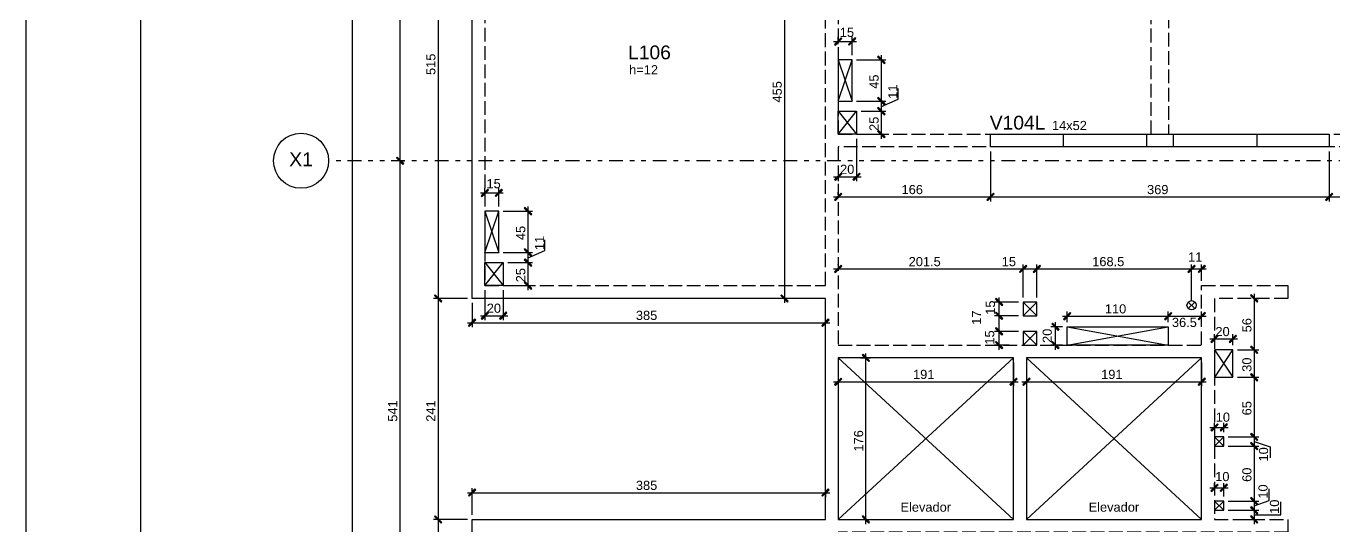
# Model space of a CAD drawing. Extents: x 0 to 119, y 0 to 84.
# Drawn here: x 0 to 28.5, y 42.05 to 52.94 of the extents above; entities that cross this region are included whole.
import ezdxf

# ---------------------------------------------------------------- set-up
doc = ezdxf.new("R2010")
doc.units = 0
doc.linetypes.add('ESTILO_TQS_0004', pattern=[1.09, 0.3, -0.15, 0.02, -0.15, 0.02, -0.15, 0.3])
doc.linetypes.add('ESTILO_TQS_0005', pattern=[0.4, 0.3, -0.1])
for name, color, linetype in [('1', 1, 'CONTINUOUS'), ('2', 2, 'CONTINUOUS'), ('3', 3, 'CONTINUOUS'), ('4', 4, 'CONTINUOUS'), ('7', 7, 'CONTINUOUS')]:
    doc.layers.add(name, color=color, linetype=linetype)
doc.styles.add('TQS_ARIAL', font='arial.ttf')

msp = doc.modelspace()

# ---------------------------------------------------------------- linework, layer by layer
at = {"layer": '1', "linetype": 'CONTINUOUS'}
for p, q in [((7.112634, 14.006398), (7.112634, 64.086402)), ((8.148837, 49.9064), (8.148837, 64.086402)), ((8.979065, 57.406398), (8.979065, 46.906398)), ((16.526737, 56.206402), (16.526737, 46.906398)), ((17.5982, 52.605474), (18.097925, 52.605474)), ((17.6982, 52.54555), (17.6982, 52.705474)), ((17.997925, 52.306304), (17.997925, 52.705474)), ((17.6982, 51.306464), (17.997925, 52.206304)), ((17.6982, 52.205478), (17.997925, 51.306304)), ((18.097925, 52.206304), (18.737799, 52.206304)), ((18.637799, 51.206304), (18.637799, 52.306304)), ((18.097925, 51.306304), (18.737799, 51.306304)), ((18.097925, 51.306304), (18.737799, 51.306304)), ((18.637799, 50.986402), (18.637799, 51.406304)), ((17.6982, 50.586402), (18.098202, 51.086402)), ((17.698202, 51.086402), (18.098049, 50.586402)), ((18.198202, 51.086402), (18.737799, 51.086402)), ((18.198202, 51.086402), (18.737799, 51.086402)), ((18.637799, 50.486402), (18.637799, 51.186402)), ((18.098049, 50.486402), (18.098049, 49.558179)), ((18.405835, 50.586402), (18.737799, 50.586402)), ((21.0182, 50.206402), (21.0182, 49.118433)), ((21.0182, 50.206402), (21.0182, 49.118433)), ((28.3982, 50.206402), (28.3982, 49.118433)), ((28.3982, 50.206402), (28.3982, 49.118433)), ((8.148837, 39.0864), (8.148837, 50.1064)), ((8.214202, 50.0064), (8.248837, 50.0064)), ((8.214202, 50.0064), (8.248837, 50.0064)), ((17.5982, 49.658179), (18.198049, 49.658179)), ((17.6982, 49.855229), (17.6982, 49.558179)), ((9.8982, 49.305466), (10.397925, 49.305466)), ((9.9982, 49.245542), (9.9982, 49.405466)), ((10.297925, 49.006296), (10.297925, 49.405466)), ((17.6982, 49.260222), (17.6982, 49.318433)), ((17.5982, 49.218433), (21.1182, 49.218433)), ((20.9182, 49.218433), (28.4982, 49.218433)), ((28.2982, 49.218433), (35.4182, 49.218433)), ((9.9982, 48.006456), (10.297925, 48.906296)), ((9.9982, 48.90547), (10.297925, 48.006296)), ((10.397925, 48.906296), (11.037799, 48.906296)), ((10.937799, 47.906296), (10.937799, 49.006296)), ((10.397925, 48.006296), (11.037799, 48.006296)), ((10.397925, 48.006296), (11.037799, 48.006296)), ((10.937799, 47.686394), (10.937799, 48.106296)), ((10.937799, 47.186394), (10.937799, 47.886394)), ((9.9982, 47.286394), (10.398202, 47.786394)), ((9.998202, 47.786394), (10.398049, 47.286394)), ((10.498202, 47.786394), (11.037799, 47.786394)), ((10.498202, 47.786394), (11.037799, 47.786394)), ((17.5982, 47.648175), (21.827986, 47.648175)), ((17.6982, 47.729211), (17.6982, 47.748175)), ((21.627986, 47.648175), (22.127986, 47.648175)), ((21.727986, 47.026985), (21.727986, 47.748175)), ((21.727986, 47.026985), (21.727986, 47.748175)), ((21.927986, 47.648175), (25.498259, 47.648175)), ((22.027986, 47.026985), (22.027986, 47.748175)), ((22.027986, 47.026985), (22.027986, 47.748175)), ((25.298259, 47.648175), (25.7182, 47.648175)), ((25.398259, 46.956227), (25.398259, 47.748175)), ((25.398259, 46.956227), (25.398259, 47.748175)), ((25.6182, 47.386398), (25.6182, 47.748175)), ((8.979065, 47.106398), (8.979065, 42.086402)), ((9.9982, 47.186394), (9.9982, 46.528467)), ((10.398049, 47.186394), (10.398049, 46.528467)), ((10.705835, 47.286394), (11.037799, 47.286394)), ((21.204229, 46.526988), (21.204229, 47.026985)), ((26.763125, 47.106398), (26.763125, 45.785518)), ((9.6182, 47.006398), (8.879065, 47.006398)), ((9.6182, 47.006398), (8.879065, 47.006398)), ((9.7182, 46.906398), (9.7182, 46.375673)), ((16.488811, 47.006398), (16.426737, 47.006398)), ((21.627983, 46.926985), (21.104229, 46.926985)), ((21.727983, 46.926985), (22.027983, 46.626985)), ((21.727986, 46.926985), (22.027986, 46.626985)), ((21.727986, 46.626985), (22.027986, 46.926985)), ((21.727986, 46.626988), (22.027983, 46.926982)), ((25.327549, 46.926938), (25.46897, 46.785517)), ((25.327562, 46.785503), (25.468956, 46.926951)), ((26.7982, 47.006398), (26.863125, 47.006398)), ((9.6182, 46.475673), (17.5182, 46.475673)), ((9.8982, 46.628467), (10.498049, 46.628467)), ((17.4182, 45.450755), (17.4182, 46.575673)), ((21.627986, 46.626988), (21.104229, 46.626988)), ((21.627986, 46.626988), (21.104229, 46.626988)), ((21.204229, 46.186398), (21.204229, 46.726988)), ((22.431371, 45.886398), (22.431371, 46.486398)), ((22.588616, 46.617308), (24.988616, 46.617308)), ((22.688616, 46.486398), (22.688616, 46.717308)), ((24.788616, 46.617308), (25.7182, 46.617308)), ((24.888616, 46.486398), (24.888616, 46.717308)), ((24.888616, 46.486398), (24.888616, 46.717308)), ((25.6182, 46.507674), (25.6182, 46.717308)), ((21.627986, 46.286398), (21.104229, 46.286398)), ((21.627986, 46.286398), (21.104229, 46.286398)), ((21.204229, 45.886398), (21.204229, 46.386398)), ((21.727983, 45.986398), (22.027986, 46.286398)), ((21.727986, 46.286398), (22.027986, 45.986398)), ((21.727986, 45.986398), (22.027986, 46.286398)), ((21.727986, 46.286398), (22.027986, 45.986398)), ((22.588616, 46.386398), (22.331371, 46.386398)), ((22.688616, 46.386398), (24.888616, 45.986398)), ((22.688616, 45.986398), (24.888616, 46.386398)), ((25.8982, 46.104215), (25.8982, 46.222516)), ((26.2982, 45.985518), (26.2982, 46.222516)), ((21.424077, 45.986398), (21.104229, 45.986398)), ((22.588616, 45.986398), (22.331371, 45.986398)), ((25.7982, 46.122516), (26.3982, 46.122516)), ((25.8982, 45.272594), (26.2982, 45.885518)), ((25.8982, 45.885498), (26.2982, 45.285498)), ((26.3982, 45.885518), (26.863125, 45.885518)), ((26.3982, 45.885518), (26.863125, 45.885518)), ((26.763125, 45.985518), (26.763125, 45.185498)), ((17.6982, 45.706398), (21.5182, 42.186398)), ((17.6982, 42.186398), (21.5182, 45.706398)), ((17.6982, 45.606398), (17.6982, 45.088449)), ((18.183746, 45.706398), (18.401254, 45.706398)), ((18.301254, 42.086398), (18.301254, 45.806398)), ((21.5182, 45.606398), (21.5182, 45.088449)), ((21.7982, 45.706398), (25.6182, 42.186398)), ((21.7982, 42.186398), (25.6182, 45.706398)), ((21.7982, 45.606398), (21.7982, 45.088449)), ((25.6182, 45.606398), (25.6182, 45.088449)), ((26.763125, 45.385498), (26.763125, 43.885497)), ((17.5982, 45.188449), (21.6182, 45.188449)), ((21.6982, 45.188449), (25.7182, 45.188449)), ((26.3982, 45.285498), (26.863125, 45.285498)), ((26.3982, 45.285498), (26.863125, 45.285498)), ((25.7982, 44.191788), (26.1982, 44.191788)), ((25.8982, 44.220709), (25.8982, 44.291788)), ((26.0982, 44.085497), (26.0982, 44.291788)), ((25.8982, 43.985477), (26.0982, 43.785497)), ((25.8982, 43.785497), (26.0982, 43.985477)), ((26.1982, 43.985497), (26.863125, 43.985497)), ((26.1982, 43.985497), (26.863125, 43.985497)), ((26.763125, 44.085497), (26.763125, 43.685477)), ((26.1982, 43.785477), (26.863125, 43.785477)), ((26.1982, 43.785477), (26.863125, 43.785477)), ((26.763125, 43.885477), (26.763125, 42.485477)), ((9.6182, 42.769707), (17.5182, 42.769707)), ((9.7182, 42.286402), (9.7182, 42.869707)), ((17.4182, 42.763427), (17.4182, 42.669707)), ((25.7982, 42.874004), (26.1982, 42.874004)), ((25.8982, 42.829519), (25.8982, 42.974004)), ((26.0982, 42.685497), (26.0982, 42.974004)), ((25.8982, 42.585497), (26.0982, 42.385477)), ((25.8982, 42.385497), (26.0982, 42.585477)), ((26.1982, 42.585477), (26.863125, 42.585477)), ((26.1982, 42.585477), (26.863125, 42.585477)), ((26.763125, 42.685477), (26.763125, 42.285477)), ((26.763125, 42.485477), (26.763125, 42.086398)), ((9.6182, 42.186402), (8.879065, 42.186402)), ((9.6182, 42.186402), (8.879065, 42.186402)), ((8.979065, 42.286402), (8.979065, 31.786402)), ((18.355833, 42.186398), (18.401254, 42.186398)), ((26.1982, 42.385477), (26.863125, 42.385477)), ((26.1982, 42.385477), (26.863125, 42.385477)), ((26.487301, 42.186398), (26.863125, 42.186398))]:
    msp.add_line(p, q, dxfattribs=at)
at = {"layer": '1', "linetype": 'ESTILO_TQS_0005'}
for p, q in [((22.5982, 50.586402), (22.5982, 50.306402)), ((24.4182, 50.586402), (24.4182, 50.306402)), ((24.9982, 50.586402), (24.9982, 50.306402)), ((26.8182, 50.586402), (26.8182, 50.306402))]:
    msp.add_line(p, q, dxfattribs=at)
at = {"layer": '1', "linetype": 'CONTINUOUS'}
for points in [[(63.400085, 0.000046), (44.900085, 0.000046), (44.900085, 1.000046), (44.900085, 0.000046), (32.900085, 0.000046), (32.900085, 1.000046), (32.900085, 0.000046), (21.000085, 0.000046), (21.000085, 1.000046), (21.000085, 0.000046), (0.000085, 0.000046), (0.000085, 29.700046), (2.500085, 29.700046), (0.000085, 29.700046), (0.000085, 59.400046), (2.500085, 59.400046), (0.000085, 59.400046), (0.000085, 84.100046)], [(17.636317, 52.525914), (17.779223, 52.668819), (17.761545, 52.686497), (17.618639, 52.543592), (17.636317, 52.525914)], [(17.936042, 52.525914), (18.078947, 52.668819), (18.06127, 52.686497), (17.918364, 52.543592), (17.936042, 52.525914)], [(18.71736, 52.144421), (18.574454, 52.287326), (18.556777, 52.269649), (18.699682, 52.126743), (18.71736, 52.144421)], [(18.637799, 51.186402), (19.005586, 51.348575), (19.005586, 51.5852)], [(18.71736, 51.244421), (18.574454, 51.387326), (18.556777, 51.369649), (18.699682, 51.226743), (18.71736, 51.244421)], [(18.71736, 51.244421), (18.574454, 51.387326), (18.556777, 51.369649), (18.699682, 51.226743), (18.71736, 51.244421)], [(18.71736, 51.024519), (18.574454, 51.167424), (18.556777, 51.149747), (18.699682, 51.006841), (18.71736, 51.024519)], [(18.71736, 51.024519), (18.574454, 51.167424), (18.556777, 51.149747), (18.699682, 51.006841), (18.71736, 51.024519)], [(18.71736, 50.524519), (18.574454, 50.667424), (18.556777, 50.649747), (18.699682, 50.506841), (18.71736, 50.524519)], [(8.228397, 49.944517), (8.085492, 50.087423), (8.067814, 50.069745), (8.210719, 49.926839), (8.228397, 49.944517)], [(8.228397, 49.944517), (8.085492, 50.087423), (8.067814, 50.069745), (8.210719, 49.926839), (8.228397, 49.944517)], [(17.636317, 49.578619), (17.779223, 49.721524), (17.761545, 49.739202), (17.618639, 49.596296), (17.636317, 49.578619)], [(18.036166, 49.578619), (18.179071, 49.721524), (18.161394, 49.739202), (18.018488, 49.596296), (18.036166, 49.578619)], [(9.936317, 49.225906), (10.079223, 49.368811), (10.061545, 49.386489), (9.918639, 49.243584), (9.936317, 49.225906)], [(10.236042, 49.225906), (10.378947, 49.368811), (10.36127, 49.386489), (10.218364, 49.243584), (10.236042, 49.225906)], [(17.636317, 49.138873), (17.779223, 49.281778), (17.761545, 49.299456), (17.618639, 49.15655), (17.636317, 49.138873)], [(20.956317, 49.138873), (21.099223, 49.281778), (21.081545, 49.299456), (20.938639, 49.15655), (20.956317, 49.138873)], [(20.956317, 49.138873), (21.099223, 49.281778), (21.081545, 49.299456), (20.938639, 49.15655), (20.956317, 49.138873)], [(28.336317, 49.138873), (28.479223, 49.281778), (28.461545, 49.299456), (28.318639, 49.15655), (28.336317, 49.138873)], [(28.336317, 49.138873), (28.479223, 49.281778), (28.461545, 49.299456), (28.318639, 49.15655), (28.336317, 49.138873)], [(11.01736, 48.844413), (10.874454, 48.987318), (10.856777, 48.969641), (10.999682, 48.826735), (11.01736, 48.844413)], [(10.937799, 47.886394), (11.305586, 48.048567), (11.305586, 48.285192)], [(11.01736, 47.944413), (10.874454, 48.087318), (10.856777, 48.069641), (10.999682, 47.926735), (11.01736, 47.944413)], [(11.01736, 47.944413), (10.874454, 48.087318), (10.856777, 48.069641), (10.999682, 47.926735), (11.01736, 47.944413)], [(11.01736, 47.724511), (10.874454, 47.867416), (10.856777, 47.849739), (10.999682, 47.706833), (11.01736, 47.724511)], [(11.01736, 47.724511), (10.874454, 47.867416), (10.856777, 47.849739), (10.999682, 47.706833), (11.01736, 47.724511)], [(17.636317, 47.568614), (17.779223, 47.71152), (17.761545, 47.729197), (17.618639, 47.586292), (17.636317, 47.568614)], [(21.666104, 47.568614), (21.809009, 47.71152), (21.791331, 47.729197), (21.648426, 47.586292), (21.666104, 47.568614)], [(21.666104, 47.568614), (21.809009, 47.71152), (21.791331, 47.729197), (21.648426, 47.586292), (21.666104, 47.568614)], [(21.966104, 47.568614), (22.109009, 47.71152), (22.091331, 47.729197), (21.948426, 47.586292), (21.966104, 47.568614)], [(21.966104, 47.568614), (22.109009, 47.71152), (22.091331, 47.729197), (21.948426, 47.586292), (21.966104, 47.568614)], [(25.336376, 47.568614), (25.479282, 47.71152), (25.461604, 47.729197), (25.318699, 47.586292), (25.336376, 47.568614)], [(25.336376, 47.568614), (25.479282, 47.71152), (25.461604, 47.729197), (25.318699, 47.586292), (25.336376, 47.568614)], [(25.556317, 47.568614), (25.699223, 47.71152), (25.681545, 47.729197), (25.538639, 47.586292), (25.556317, 47.568614)], [(11.01736, 47.224511), (10.874454, 47.367416), (10.856777, 47.349739), (10.999682, 47.206833), (11.01736, 47.224511)], [(8.899504, 47.068281), (9.04241, 46.925376), (9.060087, 46.943053), (8.917182, 47.085959), (8.899504, 47.068281)], [(8.899504, 47.068281), (9.04241, 46.925376), (9.060087, 46.943053), (8.917182, 47.085959), (8.899504, 47.068281)], [(16.447176, 47.068281), (16.590082, 46.925376), (16.607759, 46.943053), (16.464854, 47.085959), (16.447176, 47.068281)], [(26.683564, 47.068281), (26.82647, 46.925376), (26.844148, 46.943053), (26.701242, 47.085959), (26.683564, 47.068281)], [(21.283789, 46.865102), (21.140884, 47.008008), (21.123206, 46.99033), (21.266112, 46.847424), (21.283789, 46.865102)], [(9.656317, 46.396112), (9.799223, 46.539018), (9.781545, 46.556696), (9.638639, 46.41379), (9.656317, 46.396112)], [(9.936317, 46.548906), (10.079223, 46.691812), (10.061545, 46.709489), (9.918639, 46.566584), (9.936317, 46.548906)], [(10.336166, 46.548906), (10.479071, 46.691812), (10.461394, 46.709489), (10.318488, 46.566584), (10.336166, 46.548906)], [(17.356317, 46.396112), (17.499223, 46.539018), (17.481545, 46.556696), (17.338639, 46.41379), (17.356317, 46.396112)], [(21.283789, 46.565105), (21.140884, 46.708011), (21.123206, 46.690333), (21.266112, 46.547427), (21.283789, 46.565105)], [(21.283789, 46.565105), (21.140884, 46.708011), (21.123206, 46.690333), (21.266112, 46.547427), (21.283789, 46.565105)], [(22.510931, 46.324516), (22.368026, 46.467421), (22.350348, 46.449743), (22.493254, 46.306838), (22.510931, 46.324516)], [(22.626733, 46.537747), (22.769639, 46.680653), (22.751961, 46.698331), (22.609056, 46.555425), (22.626733, 46.537747)], [(24.826733, 46.537747), (24.969639, 46.680653), (24.951961, 46.698331), (24.809056, 46.555425), (24.826733, 46.537747)], [(24.826733, 46.537747), (24.969639, 46.680653), (24.951961, 46.698331), (24.809056, 46.555425), (24.826733, 46.537747)], [(25.556317, 46.537747), (25.699223, 46.680653), (25.681545, 46.698331), (25.538639, 46.555425), (25.556317, 46.537747)], [(21.283789, 46.224516), (21.140884, 46.367421), (21.123206, 46.349743), (21.266112, 46.206838), (21.283789, 46.224516)], [(21.283789, 46.224516), (21.140884, 46.367421), (21.123206, 46.349743), (21.266112, 46.206838), (21.283789, 46.224516)], [(25.836317, 46.042955), (25.979223, 46.185861), (25.961545, 46.203538), (25.818639, 46.060633), (25.836317, 46.042955)], [(26.236317, 46.042955), (26.379223, 46.185861), (26.361545, 46.203538), (26.218639, 46.060633), (26.236317, 46.042955)], [(21.283789, 45.924516), (21.140884, 46.067421), (21.123206, 46.049743), (21.266112, 45.906838), (21.283789, 45.924516)], [(22.510931, 45.924516), (22.368026, 46.067421), (22.350348, 46.049743), (22.493254, 45.906838), (22.510931, 45.924516)], [(26.683564, 45.947401), (26.82647, 45.804495), (26.844148, 45.822173), (26.701242, 45.965078), (26.683564, 45.947401)], [(26.683564, 45.947401), (26.82647, 45.804495), (26.844148, 45.822173), (26.701242, 45.965078), (26.683564, 45.947401)], [(18.380815, 45.644516), (18.237909, 45.787421), (18.220232, 45.769743), (18.363137, 45.626838), (18.380815, 45.644516)], [(26.683564, 45.347381), (26.82647, 45.204475), (26.844148, 45.222153), (26.701242, 45.365058), (26.683564, 45.347381)], [(26.683564, 45.347381), (26.82647, 45.204475), (26.844148, 45.222153), (26.701242, 45.365058), (26.683564, 45.347381)], [(17.636317, 45.108888), (17.779223, 45.251794), (17.761545, 45.269472), (17.618639, 45.126566), (17.636317, 45.108888)], [(21.456317, 45.108888), (21.599223, 45.251794), (21.581545, 45.269472), (21.438639, 45.126566), (21.456317, 45.108888)], [(21.736317, 45.108888), (21.879223, 45.251794), (21.861545, 45.269472), (21.718639, 45.126566), (21.736317, 45.108888)], [(25.556317, 45.108888), (25.699223, 45.251794), (25.681545, 45.269472), (25.538639, 45.126566), (25.556317, 45.108888)], [(25.836317, 44.112227), (25.979223, 44.255132), (25.961545, 44.27281), (25.818639, 44.129905), (25.836317, 44.112227)], [(26.036317, 44.112227), (26.179223, 44.255132), (26.161545, 44.27281), (26.018639, 44.129905), (26.036317, 44.112227)], [(26.683564, 44.047379), (26.82647, 43.904474), (26.844148, 43.922152), (26.701242, 44.065057), (26.683564, 44.047379)], [(26.683564, 44.047379), (26.82647, 43.904474), (26.844148, 43.922152), (26.701242, 44.065057), (26.683564, 44.047379)], [(26.683564, 43.84736), (26.82647, 43.704454), (26.844148, 43.722132), (26.701242, 43.865037), (26.683564, 43.84736)], [(26.683564, 43.84736), (26.82647, 43.704454), (26.844148, 43.722132), (26.701242, 43.865037), (26.683564, 43.84736)], [(26.763125, 43.885477), (27.108899, 43.771064), (27.108899, 43.53106)], [(9.656317, 42.690147), (9.799223, 42.833052), (9.781545, 42.85073), (9.638639, 42.707824), (9.656317, 42.690147)], [(17.356317, 42.690147), (17.499223, 42.833052), (17.481545, 42.85073), (17.338639, 42.707824), (17.356317, 42.690147)], [(25.836317, 42.794443), (25.979223, 42.937349), (25.961545, 42.955027), (25.818639, 42.812121), (25.836317, 42.794443)], [(26.036317, 42.794443), (26.179223, 42.937349), (26.161545, 42.955027), (26.018639, 42.812121), (26.036317, 42.794443)], [(26.763125, 42.485477), (27.088586, 42.600598), (27.088586, 42.852468)], [(26.683564, 42.64736), (26.82647, 42.504454), (26.844148, 42.522132), (26.701242, 42.665037), (26.683564, 42.64736)], [(26.683564, 42.64736), (26.82647, 42.504454), (26.844148, 42.522132), (26.701242, 42.665037), (26.683564, 42.64736)], [(26.683564, 42.44736), (26.82647, 42.304454), (26.844148, 42.322132), (26.701242, 42.465037), (26.683564, 42.44736)], [(26.683564, 42.44736), (26.82647, 42.304454), (26.844148, 42.322132), (26.701242, 42.465037), (26.683564, 42.44736)], [(26.763125, 42.285477), (27.345824, 42.285477), (27.345824, 42.573374)], [(8.899504, 42.248284), (9.04241, 42.105379), (9.060087, 42.123057), (8.917182, 42.265962), (8.899504, 42.248284)], [(8.899504, 42.248284), (9.04241, 42.105379), (9.060087, 42.123057), (8.917182, 42.265962), (8.899504, 42.248284)], [(18.380815, 42.124516), (18.237909, 42.267421), (18.220232, 42.249743), (18.363137, 42.106838), (18.380815, 42.124516)], [(26.683564, 42.248281), (26.82647, 42.105376), (26.844148, 42.123053), (26.701242, 42.265959), (26.683564, 42.248281)]]:
    msp.add_lwpolyline(points, dxfattribs=at)
at = {"layer": '1', "linetype": 'ESTILO_TQS_0005'}
for points in [[(17.6982, 63.286402), (17.6982, 50.586402), (24.5182, 50.586402), (24.5182, 63.706402), (17.6982, 63.706402), (17.6982, 63.286402)], [(24.8982, 63.196402), (24.8982, 50.586402), (31.7182, 50.586402), (31.7182, 63.706402), (24.8982, 63.706402), (24.8982, 63.196402)], [(9.9982, 56.106398), (9.9982, 47.286398), (17.4182, 47.286398), (17.4182, 57.306398), (9.9982, 57.306398), (9.9982, 56.106398)], [(42.1182, 50.306402), (17.6982, 50.306402), (17.6982, 45.986398), (25.6182, 45.986398), (25.6182, 47.286398), (27.4982, 47.286398), (27.4982, 47.006398), (25.8982, 47.006398), (25.8982, 42.186398), (27.4982, 42.186398), (27.4982, 41.906398), (17.6982, 41.906398), (17.6982, 38.886398), (38.4182, 38.886398)]]:
    msp.add_lwpolyline(points, dxfattribs=at)
at = {"layer": '1', "linetype": 'CONTINUOUS'}
msp.add_circle((5.990871, 50.0064), 0.6, dxfattribs=at)
for points in [[(17.636317, 52.525914), (17.761545, 52.686497), (17.618639, 52.543592)], [(17.636317, 52.525914), (17.618639, 52.543592), (17.636317, 52.525914)], [(17.636317, 52.525914), (17.779223, 52.668819), (17.761545, 52.686497)], [(17.936042, 52.525914), (18.06127, 52.686497), (17.918364, 52.543592)], [(17.936042, 52.525914), (17.918364, 52.543592), (17.936042, 52.525914)], [(17.936042, 52.525914), (18.078947, 52.668819), (18.06127, 52.686497)], [(18.71736, 52.144421), (18.574454, 52.287326), (18.556777, 52.269649)], [(18.71736, 52.144421), (18.556777, 52.269649), (18.699682, 52.126743)], [(18.71736, 52.144421), (18.699682, 52.126743), (18.71736, 52.144421)], [(18.71736, 51.244421), (18.574454, 51.387326), (18.556777, 51.369649)], [(18.71736, 51.244421), (18.574454, 51.387326), (18.556777, 51.369649)], [(18.71736, 51.244421), (18.556777, 51.369649), (18.699682, 51.226743)], [(18.71736, 51.244421), (18.556777, 51.369649), (18.699682, 51.226743)], [(18.71736, 51.024519), (18.574454, 51.167424), (18.556777, 51.149747)], [(18.71736, 51.024519), (18.574454, 51.167424), (18.556777, 51.149747)], [(18.71736, 51.024519), (18.556777, 51.149747), (18.699682, 51.006841)], [(18.71736, 51.024519), (18.556777, 51.149747), (18.699682, 51.006841)], [(18.71736, 51.244421), (18.699682, 51.226743), (18.71736, 51.244421)], [(18.71736, 51.244421), (18.699682, 51.226743), (18.71736, 51.244421)], [(18.71736, 51.024519), (18.699682, 51.006841), (18.71736, 51.024519)], [(18.71736, 51.024519), (18.699682, 51.006841), (18.71736, 51.024519)], [(18.71736, 50.524519), (18.574454, 50.667424), (18.556777, 50.649747)], [(18.71736, 50.524519), (18.556777, 50.649747), (18.699682, 50.506841)], [(18.71736, 50.524519), (18.699682, 50.506841), (18.71736, 50.524519)], [(8.228397, 49.944517), (8.085492, 50.087423), (8.067814, 50.069745)], [(8.228397, 49.944517), (8.085492, 50.087423), (8.067814, 50.069745)], [(8.228397, 49.944517), (8.067814, 50.069745), (8.210719, 49.926839)], [(8.228397, 49.944517), (8.067814, 50.069745), (8.210719, 49.926839)], [(8.228397, 49.944517), (8.210719, 49.926839), (8.228397, 49.944517)], [(8.228397, 49.944517), (8.210719, 49.926839), (8.228397, 49.944517)], [(17.636317, 49.578619), (17.761545, 49.739202), (17.618639, 49.596296)], [(17.636317, 49.578619), (17.618639, 49.596296), (17.636317, 49.578619)], [(17.636317, 49.578619), (17.779223, 49.721524), (17.761545, 49.739202)], [(18.036166, 49.578619), (18.161394, 49.739202), (18.018488, 49.596296)], [(18.036166, 49.578619), (18.018488, 49.596296), (18.036166, 49.578619)], [(18.036166, 49.578619), (18.179071, 49.721524), (18.161394, 49.739202)], [(9.936317, 49.225906), (10.061545, 49.386489), (9.918639, 49.243584)], [(9.936317, 49.225906), (10.079223, 49.368811), (10.061545, 49.386489)], [(10.236042, 49.225906), (10.36127, 49.386489), (10.218364, 49.243584)], [(10.236042, 49.225906), (10.378947, 49.368811), (10.36127, 49.386489)], [(9.936317, 49.225906), (9.918639, 49.243584), (9.936317, 49.225906)], [(10.236042, 49.225906), (10.218364, 49.243584), (10.236042, 49.225906)], [(17.636317, 49.138873), (17.761545, 49.299456), (17.618639, 49.15655)], [(17.636317, 49.138873), (17.618639, 49.15655), (17.636317, 49.138873)], [(17.636317, 49.138873), (17.779223, 49.281778), (17.761545, 49.299456)], [(20.956317, 49.138873), (21.081545, 49.299456), (20.938639, 49.15655)], [(20.956317, 49.138873), (21.081545, 49.299456), (20.938639, 49.15655)], [(20.956317, 49.138873), (20.938639, 49.15655), (20.956317, 49.138873)], [(20.956317, 49.138873), (20.938639, 49.15655), (20.956317, 49.138873)], [(20.956317, 49.138873), (21.099223, 49.281778), (21.081545, 49.299456)], [(20.956317, 49.138873), (21.099223, 49.281778), (21.081545, 49.299456)], [(28.336317, 49.138873), (28.461545, 49.299456), (28.318639, 49.15655)], [(28.336317, 49.138873), (28.461545, 49.299456), (28.318639, 49.15655)], [(28.336317, 49.138873), (28.318639, 49.15655), (28.336317, 49.138873)], [(28.336317, 49.138873), (28.318639, 49.15655), (28.336317, 49.138873)], [(28.336317, 49.138873), (28.479223, 49.281778), (28.461545, 49.299456)], [(28.336317, 49.138873), (28.479223, 49.281778), (28.461545, 49.299456)], [(11.01736, 48.844413), (10.874454, 48.987318), (10.856777, 48.969641)], [(11.01736, 48.844413), (10.856777, 48.969641), (10.999682, 48.826735)], [(11.01736, 48.844413), (10.999682, 48.826735), (11.01736, 48.844413)], [(11.01736, 47.944413), (10.874454, 48.087318), (10.856777, 48.069641)], [(11.01736, 47.944413), (10.874454, 48.087318), (10.856777, 48.069641)], [(11.01736, 47.944413), (10.856777, 48.069641), (10.999682, 47.926735)], [(11.01736, 47.944413), (10.856777, 48.069641), (10.999682, 47.926735)], [(11.01736, 47.944413), (10.999682, 47.926735), (11.01736, 47.944413)], [(11.01736, 47.944413), (10.999682, 47.926735), (11.01736, 47.944413)], [(11.01736, 47.724511), (10.874454, 47.867416), (10.856777, 47.849739)], [(11.01736, 47.724511), (10.874454, 47.867416), (10.856777, 47.849739)], [(11.01736, 47.724511), (10.856777, 47.849739), (10.999682, 47.706833)], [(11.01736, 47.724511), (10.856777, 47.849739), (10.999682, 47.706833)], [(11.01736, 47.724511), (10.999682, 47.706833), (11.01736, 47.724511)], [(11.01736, 47.724511), (10.999682, 47.706833), (11.01736, 47.724511)], [(17.636317, 47.568614), (17.761545, 47.729197), (17.618639, 47.586292)], [(17.636317, 47.568614), (17.779223, 47.71152), (17.761545, 47.729197)], [(21.666104, 47.568614), (21.791331, 47.729197), (21.648426, 47.586292)], [(21.666104, 47.568614), (21.791331, 47.729197), (21.648426, 47.586292)], [(21.666104, 47.568614), (21.809009, 47.71152), (21.791331, 47.729197)], [(21.666104, 47.568614), (21.809009, 47.71152), (21.791331, 47.729197)], [(21.966104, 47.568614), (22.091331, 47.729197), (21.948426, 47.586292)], [(21.966104, 47.568614), (22.091331, 47.729197), (21.948426, 47.586292)], [(21.966104, 47.568614), (22.109009, 47.71152), (22.091331, 47.729197)], [(21.966104, 47.568614), (22.109009, 47.71152), (22.091331, 47.729197)], [(25.336376, 47.568614), (25.461604, 47.729197), (25.318699, 47.586292)], [(25.336376, 47.568614), (25.461604, 47.729197), (25.318699, 47.586292)], [(25.336376, 47.568614), (25.479282, 47.71152), (25.461604, 47.729197)], [(25.336376, 47.568614), (25.479282, 47.71152), (25.461604, 47.729197)], [(25.556317, 47.568614), (25.681545, 47.729197), (25.538639, 47.586292)], [(25.556317, 47.568614), (25.699223, 47.71152), (25.681545, 47.729197)], [(11.01736, 47.224511), (10.874454, 47.367416), (10.856777, 47.349739)], [(11.01736, 47.224511), (10.856777, 47.349739), (10.999682, 47.206833)], [(17.636317, 47.568614), (17.618639, 47.586292), (17.636317, 47.568614)], [(21.666104, 47.568614), (21.648426, 47.586292), (21.666104, 47.568614)], [(21.666104, 47.568614), (21.648426, 47.586292), (21.666104, 47.568614)], [(21.966104, 47.568614), (21.948426, 47.586292), (21.966104, 47.568614)], [(21.966104, 47.568614), (21.948426, 47.586292), (21.966104, 47.568614)], [(25.336376, 47.568614), (25.318699, 47.586292), (25.336376, 47.568614)], [(25.336376, 47.568614), (25.318699, 47.586292), (25.336376, 47.568614)], [(25.556317, 47.568614), (25.538639, 47.586292), (25.556317, 47.568614)], [(8.899504, 47.068281), (9.060087, 46.943053), (8.917182, 47.085959)], [(8.899504, 47.068281), (8.917182, 47.085959), (8.899504, 47.068281)], [(8.899504, 47.068281), (9.060087, 46.943053), (8.917182, 47.085959)], [(8.899504, 47.068281), (8.917182, 47.085959), (8.899504, 47.068281)], [(8.899504, 47.068281), (9.04241, 46.925376), (9.060087, 46.943053)], [(8.899504, 47.068281), (9.04241, 46.925376), (9.060087, 46.943053)], [(11.01736, 47.224511), (10.999682, 47.206833), (11.01736, 47.224511)], [(16.447176, 47.068281), (16.607759, 46.943053), (16.464854, 47.085959)], [(16.447176, 47.068281), (16.464854, 47.085959), (16.447176, 47.068281)], [(16.447176, 47.068281), (16.590082, 46.925376), (16.607759, 46.943053)], [(26.683564, 47.068281), (26.844148, 46.943053), (26.701242, 47.085959)], [(26.683564, 47.068281), (26.701242, 47.085959), (26.683564, 47.068281)], [(26.683564, 47.068281), (26.82647, 46.925376), (26.844148, 46.943053)], [(21.283789, 46.865102), (21.140884, 47.008008), (21.123206, 46.99033)], [(21.283789, 46.865102), (21.123206, 46.99033), (21.266112, 46.847424)], [(21.283789, 46.865102), (21.266112, 46.847424), (21.283789, 46.865102)], [(9.656317, 46.396112), (9.781545, 46.556696), (9.638639, 46.41379)], [(9.656317, 46.396112), (9.799223, 46.539018), (9.781545, 46.556696)], [(9.936317, 46.548906), (10.061545, 46.709489), (9.918639, 46.566584)], [(9.936317, 46.548906), (9.918639, 46.566584), (9.936317, 46.548906)], [(9.936317, 46.548906), (10.079223, 46.691812), (10.061545, 46.709489)], [(10.336166, 46.548906), (10.461394, 46.709489), (10.318488, 46.566584)], [(10.336166, 46.548906), (10.318488, 46.566584), (10.336166, 46.548906)], [(10.336166, 46.548906), (10.479071, 46.691812), (10.461394, 46.709489)], [(17.356317, 46.396112), (17.481545, 46.556696), (17.338639, 46.41379)], [(17.356317, 46.396112), (17.499223, 46.539018), (17.481545, 46.556696)], [(21.283789, 46.565105), (21.140884, 46.708011), (21.123206, 46.690333)], [(21.283789, 46.565105), (21.140884, 46.708011), (21.123206, 46.690333)], [(21.283789, 46.565105), (21.123206, 46.690333), (21.266112, 46.547427)], [(21.283789, 46.565105), (21.123206, 46.690333), (21.266112, 46.547427)], [(21.283789, 46.565105), (21.266112, 46.547427), (21.283789, 46.565105)], [(21.283789, 46.565105), (21.266112, 46.547427), (21.283789, 46.565105)], [(22.510931, 46.324516), (22.368026, 46.467421), (22.350348, 46.449743)], [(22.626733, 46.537747), (22.751961, 46.698331), (22.609056, 46.555425)], [(22.626733, 46.537747), (22.609056, 46.555425), (22.626733, 46.537747)], [(22.626733, 46.537747), (22.769639, 46.680653), (22.751961, 46.698331)], [(24.826733, 46.537747), (24.951961, 46.698331), (24.809056, 46.555425)], [(24.826733, 46.537747), (24.951961, 46.698331), (24.809056, 46.555425)], [(24.826733, 46.537747), (24.809056, 46.555425), (24.826733, 46.537747)], [(24.826733, 46.537747), (24.809056, 46.555425), (24.826733, 46.537747)], [(24.826733, 46.537747), (24.969639, 46.680653), (24.951961, 46.698331)], [(24.826733, 46.537747), (24.969639, 46.680653), (24.951961, 46.698331)], [(25.556317, 46.537747), (25.681545, 46.698331), (25.538639, 46.555425)], [(25.556317, 46.537747), (25.538639, 46.555425), (25.556317, 46.537747)], [(25.556317, 46.537747), (25.699223, 46.680653), (25.681545, 46.698331)], [(9.656317, 46.396112), (9.638639, 46.41379), (9.656317, 46.396112)], [(17.356317, 46.396112), (17.338639, 46.41379), (17.356317, 46.396112)], [(21.283789, 46.224516), (21.140884, 46.367421), (21.123206, 46.349743)], [(21.283789, 46.224516), (21.140884, 46.367421), (21.123206, 46.349743)], [(21.283789, 46.224516), (21.123206, 46.349743), (21.266112, 46.206838)], [(21.283789, 46.224516), (21.123206, 46.349743), (21.266112, 46.206838)], [(21.283789, 46.224516), (21.266112, 46.206838), (21.283789, 46.224516)], [(21.283789, 46.224516), (21.266112, 46.206838), (21.283789, 46.224516)], [(22.510931, 46.324516), (22.350348, 46.449743), (22.493254, 46.306838)], [(22.510931, 46.324516), (22.493254, 46.306838), (22.510931, 46.324516)], [(25.836317, 46.042955), (25.961545, 46.203538), (25.818639, 46.060633)], [(25.836317, 46.042955), (25.979223, 46.185861), (25.961545, 46.203538)], [(26.236317, 46.042955), (26.361545, 46.203538), (26.218639, 46.060633)], [(26.236317, 46.042955), (26.379223, 46.185861), (26.361545, 46.203538)], [(21.283789, 45.924516), (21.140884, 46.067421), (21.123206, 46.049743)], [(21.283789, 45.924516), (21.123206, 46.049743), (21.266112, 45.906838)], [(21.283789, 45.924516), (21.266112, 45.906838), (21.283789, 45.924516)], [(22.510931, 45.924516), (22.368026, 46.067421), (22.350348, 46.049743)], [(22.510931, 45.924516), (22.350348, 46.049743), (22.493254, 45.906838)], [(22.510931, 45.924516), (22.493254, 45.906838), (22.510931, 45.924516)], [(25.836317, 46.042955), (25.818639, 46.060633), (25.836317, 46.042955)], [(26.236317, 46.042955), (26.218639, 46.060633), (26.236317, 46.042955)], [(26.683564, 45.947401), (26.844148, 45.822173), (26.701242, 45.965078)], [(26.683564, 45.947401), (26.701242, 45.965078), (26.683564, 45.947401)], [(26.683564, 45.947401), (26.844148, 45.822173), (26.701242, 45.965078)], [(26.683564, 45.947401), (26.701242, 45.965078), (26.683564, 45.947401)], [(26.683564, 45.947401), (26.82647, 45.804495), (26.844148, 45.822173)], [(26.683564, 45.947401), (26.82647, 45.804495), (26.844148, 45.822173)], [(18.380815, 45.644516), (18.237909, 45.787421), (18.220232, 45.769743)], [(18.380815, 45.644516), (18.220232, 45.769743), (18.363137, 45.626838)], [(18.380815, 45.644516), (18.363137, 45.626838), (18.380815, 45.644516)], [(26.683564, 45.347381), (26.844148, 45.222153), (26.701242, 45.365058)], [(26.683564, 45.347381), (26.701242, 45.365058), (26.683564, 45.347381)], [(26.683564, 45.347381), (26.844148, 45.222153), (26.701242, 45.365058)], [(26.683564, 45.347381), (26.701242, 45.365058), (26.683564, 45.347381)], [(26.683564, 45.347381), (26.82647, 45.204475), (26.844148, 45.222153)], [(26.683564, 45.347381), (26.82647, 45.204475), (26.844148, 45.222153)], [(17.636317, 45.108888), (17.761545, 45.269472), (17.618639, 45.126566)], [(17.636317, 45.108888), (17.618639, 45.126566), (17.636317, 45.108888)], [(17.636317, 45.108888), (17.779223, 45.251794), (17.761545, 45.269472)], [(21.456317, 45.108888), (21.581545, 45.269472), (21.438639, 45.126566)], [(21.456317, 45.108888), (21.438639, 45.126566), (21.456317, 45.108888)], [(21.456317, 45.108888), (21.599223, 45.251794), (21.581545, 45.269472)], [(21.736317, 45.108888), (21.861545, 45.269472), (21.718639, 45.126566)], [(21.736317, 45.108888), (21.718639, 45.126566), (21.736317, 45.108888)], [(21.736317, 45.108888), (21.879223, 45.251794), (21.861545, 45.269472)], [(25.556317, 45.108888), (25.681545, 45.269472), (25.538639, 45.126566)], [(25.556317, 45.108888), (25.538639, 45.126566), (25.556317, 45.108888)], [(25.556317, 45.108888), (25.699223, 45.251794), (25.681545, 45.269472)], [(25.836317, 44.112227), (25.961545, 44.27281), (25.818639, 44.129905)], [(25.836317, 44.112227), (25.979223, 44.255132), (25.961545, 44.27281)], [(26.036317, 44.112227), (26.161545, 44.27281), (26.018639, 44.129905)], [(26.036317, 44.112227), (26.179223, 44.255132), (26.161545, 44.27281)], [(25.836317, 44.112227), (25.818639, 44.129905), (25.836317, 44.112227)], [(26.036317, 44.112227), (26.018639, 44.129905), (26.036317, 44.112227)], [(26.683564, 44.047379), (26.844148, 43.922152), (26.701242, 44.065057)], [(26.683564, 44.047379), (26.701242, 44.065057), (26.683564, 44.047379)], [(26.683564, 44.047379), (26.844148, 43.922152), (26.701242, 44.065057)], [(26.683564, 44.047379), (26.701242, 44.065057), (26.683564, 44.047379)], [(26.683564, 44.047379), (26.82647, 43.904474), (26.844148, 43.922152)], [(26.683564, 44.047379), (26.82647, 43.904474), (26.844148, 43.922152)], [(26.683564, 43.84736), (26.844148, 43.722132), (26.701242, 43.865037)], [(26.683564, 43.84736), (26.701242, 43.865037), (26.683564, 43.84736)], [(26.683564, 43.84736), (26.844148, 43.722132), (26.701242, 43.865037)], [(26.683564, 43.84736), (26.701242, 43.865037), (26.683564, 43.84736)], [(26.683564, 43.84736), (26.82647, 43.704454), (26.844148, 43.722132)], [(26.683564, 43.84736), (26.82647, 43.704454), (26.844148, 43.722132)], [(9.656317, 42.690147), (9.781545, 42.85073), (9.638639, 42.707824)], [(9.656317, 42.690147), (9.799223, 42.833052), (9.781545, 42.85073)], [(17.356317, 42.690147), (17.481545, 42.85073), (17.338639, 42.707824)], [(17.356317, 42.690147), (17.499223, 42.833052), (17.481545, 42.85073)], [(25.836317, 42.794443), (25.961545, 42.955027), (25.818639, 42.812121)], [(25.836317, 42.794443), (25.818639, 42.812121), (25.836317, 42.794443)], [(25.836317, 42.794443), (25.979223, 42.937349), (25.961545, 42.955027)], [(26.036317, 42.794443), (26.161545, 42.955027), (26.018639, 42.812121)], [(26.036317, 42.794443), (26.018639, 42.812121), (26.036317, 42.794443)], [(26.036317, 42.794443), (26.179223, 42.937349), (26.161545, 42.955027)], [(9.656317, 42.690147), (9.638639, 42.707824), (9.656317, 42.690147)], [(17.356317, 42.690147), (17.338639, 42.707824), (17.356317, 42.690147)], [(26.683564, 42.64736), (26.844148, 42.522132), (26.701242, 42.665037)], [(26.683564, 42.64736), (26.701242, 42.665037), (26.683564, 42.64736)], [(26.683564, 42.64736), (26.844148, 42.522132), (26.701242, 42.665037)], [(26.683564, 42.64736), (26.701242, 42.665037), (26.683564, 42.64736)], [(26.683564, 42.64736), (26.82647, 42.504454), (26.844148, 42.522132)], [(26.683564, 42.64736), (26.82647, 42.504454), (26.844148, 42.522132)], [(26.683564, 42.44736), (26.844148, 42.322132), (26.701242, 42.465037)], [(26.683564, 42.44736), (26.701242, 42.465037), (26.683564, 42.44736)], [(26.683564, 42.44736), (26.844148, 42.322132), (26.701242, 42.465037)], [(26.683564, 42.44736), (26.701242, 42.465037), (26.683564, 42.44736)], [(8.899504, 42.248284), (9.060087, 42.123057), (8.917182, 42.265962)], [(8.899504, 42.248284), (8.917182, 42.265962), (8.899504, 42.248284)], [(8.899504, 42.248284), (9.060087, 42.123057), (8.917182, 42.265962)], [(8.899504, 42.248284), (8.917182, 42.265962), (8.899504, 42.248284)], [(8.899504, 42.248284), (9.04241, 42.105379), (9.060087, 42.123057)], [(8.899504, 42.248284), (9.04241, 42.105379), (9.060087, 42.123057)], [(18.380815, 42.124516), (18.237909, 42.267421), (18.220232, 42.249743)], [(18.380815, 42.124516), (18.220232, 42.249743), (18.363137, 42.106838)], [(26.683564, 42.44736), (26.82647, 42.304454), (26.844148, 42.322132)], [(26.683564, 42.44736), (26.82647, 42.304454), (26.844148, 42.322132)], [(26.683564, 42.248281), (26.844148, 42.123053), (26.701242, 42.265959)], [(26.683564, 42.248281), (26.701242, 42.265959), (26.683564, 42.248281)], [(26.683564, 42.248281), (26.82647, 42.105376), (26.844148, 42.123053)], [(18.380815, 42.124516), (18.363137, 42.106838), (18.380815, 42.124516)]]:
    msp.add_solid(points, dxfattribs=at)
at = {"layer": '2', "linetype": 'CONTINUOUS'}
for p, q in [((17.6982, 52.44555), (17.6982, 52.44555)), ((17.997925, 52.206304), (17.997925, 52.206304)), ((17.997925, 52.206304), (17.997925, 52.206304)), ((17.997925, 51.306304), (17.997925, 51.306304)), ((17.997925, 51.306304), (17.997925, 51.306304)), ((18.098202, 51.086402), (18.098202, 51.086402)), ((18.098202, 51.086402), (18.098202, 51.086402)), ((18.098049, 50.586402), (18.098049, 50.586402)), ((18.305835, 50.586402), (18.305835, 50.586402)), ((21.0182, 50.306402), (21.0182, 50.306402)), ((21.0182, 50.306402), (21.0182, 50.306402)), ((28.3982, 50.306402), (28.3982, 50.306402)), ((28.3982, 50.306402), (28.3982, 50.306402)), ((8.114202, 50.0064), (8.114202, 50.0064)), ((8.114202, 50.0064), (8.114202, 50.0064)), ((17.6982, 49.955229), (17.6982, 49.955229)), ((9.9982, 49.145542), (9.9982, 49.145542)), ((17.6982, 49.160222), (17.6982, 49.160222)), ((10.297925, 48.906296), (10.297925, 48.906296)), ((10.297925, 48.906296), (10.297925, 48.906296)), ((10.297925, 48.006296), (10.297925, 48.006296)), ((10.297925, 48.006296), (10.297925, 48.006296)), ((10.398202, 47.786394), (10.398202, 47.786394)), ((10.398202, 47.786394), (10.398202, 47.786394)), ((17.6982, 47.629211), (17.6982, 47.629211)), ((9.9982, 47.286394), (9.9982, 47.286394)), ((10.398049, 47.286394), (10.398049, 47.286394)), ((10.605835, 47.286394), (10.605835, 47.286394)), ((25.6182, 47.286398), (25.6182, 47.286398)), ((9.7182, 47.006398), (9.7182, 47.006398)), ((9.7182, 47.006398), (9.7182, 47.006398)), ((9.7182, 47.006398), (9.7182, 47.006398)), ((16.588811, 47.006398), (16.588811, 47.006398)), ((21.727983, 46.926985), (21.727983, 46.926985)), ((21.727986, 46.926985), (21.727986, 46.926985)), ((21.727986, 46.926985), (21.727986, 46.926985)), ((22.027986, 46.926985), (22.027986, 46.926985)), ((22.027986, 46.926985), (22.027986, 46.926985)), ((25.398259, 46.856227), (25.398259, 46.856227)), ((25.398259, 46.856227), (25.398259, 46.856227)), ((26.6982, 47.006398), (26.6982, 47.006398)), ((21.727986, 46.626988), (21.727986, 46.626988)), ((21.727986, 46.626988), (21.727986, 46.626988)), ((21.727986, 46.286398), (21.727986, 46.286398)), ((21.727986, 46.286398), (21.727986, 46.286398)), ((22.688616, 46.386398), (22.688616, 46.386398)), ((22.688616, 46.386398), (22.688616, 46.386398)), ((24.888616, 46.386398), (24.888616, 46.386398)), ((24.888616, 46.386398), (24.888616, 46.386398)), ((25.6182, 46.407674), (25.6182, 46.407674)), ((21.524077, 45.986398), (21.524077, 45.986398)), ((22.688616, 45.986398), (22.688616, 45.986398)), ((25.8982, 46.004215), (25.8982, 46.004215)), ((26.2982, 45.885518), (26.2982, 45.885518)), ((26.2982, 45.885518), (26.2982, 45.885518)), ((26.2982, 45.885518), (26.2982, 45.885518)), ((17.6982, 45.706398), (17.6982, 45.706398)), ((18.083746, 45.706398), (18.083746, 45.706398)), ((21.5182, 45.706398), (21.5182, 45.706398)), ((21.7982, 45.706398), (21.7982, 45.706398)), ((25.6182, 45.706398), (25.6182, 45.706398)), ((17.4182, 45.350755), (17.4182, 45.350755)), ((26.2982, 45.285498), (26.2982, 45.285498)), ((26.2982, 45.285498), (26.2982, 45.285498)), ((25.8982, 44.120709), (25.8982, 44.120709)), ((26.0982, 43.985497), (26.0982, 43.985497)), ((26.0982, 43.985497), (26.0982, 43.985497)), ((26.0982, 43.985497), (26.0982, 43.985497)), ((26.0982, 43.785477), (26.0982, 43.785477)), ((26.0982, 43.785477), (26.0982, 43.785477)), ((17.4182, 42.863427), (17.4182, 42.863427)), ((25.8982, 42.729519), (25.8982, 42.729519)), ((26.0982, 42.585497), (26.0982, 42.585497)), ((26.0982, 42.585477), (26.0982, 42.585477)), ((26.0982, 42.585477), (26.0982, 42.585477)), ((9.7182, 42.186402), (9.7182, 42.186402)), ((9.7182, 42.186402), (9.7182, 42.186402)), ((9.7182, 42.186402), (9.7182, 42.186402)), ((18.255833, 42.186398), (18.255833, 42.186398)), ((26.0982, 42.385477), (26.0982, 42.385477)), ((26.0982, 42.385477), (26.0982, 42.385477)), ((26.387301, 42.186398), (26.387301, 42.186398))]:
    msp.add_line(p, q, dxfattribs=at)
at = {"layer": '2', "linetype": 'ESTILO_TQS_0004'}
msp.add_line((57.656127, 50.0064), (6.590871, 50.0064), dxfattribs=at)
at = {"layer": '3', "linetype": 'CONTINUOUS'}
for points in [[(9.7182, 57.586398), (17.4182, 57.586398), (17.4182, 63.986402), (46.0182, 63.986402), (46.0182, 65.986398), (53.7982, 65.986398), (53.7982, 14.106398), (31.7182, 14.106398), (31.7182, 25.206398), (17.4182, 25.206398), (17.4182, 31.606402), (9.7182, 31.606402), (9.7182, 42.186402), (17.4182, 42.186402), (17.4182, 47.006398), (9.7182, 47.006398), (9.7182, 57.586398)], [(17.6982, 51.306304), (17.997925, 51.306304), (17.997925, 52.206304), (17.6982, 52.206304), (17.6982, 51.306304)], [(17.6982, 51.086402), (18.098049, 51.086402), (18.098049, 50.586402), (17.6982, 50.586402), (17.6982, 51.086402)], [(9.9982, 48.006296), (10.297925, 48.006296), (10.297925, 48.906296), (9.9982, 48.906296), (9.9982, 48.006296)], [(9.9982, 47.786394), (10.398049, 47.786394), (10.398049, 47.286394), (9.9982, 47.286394), (9.9982, 47.786394)], [(21.727986, 46.626985), (22.027986, 46.626985), (22.027986, 46.926985), (21.727986, 46.926985), (21.727986, 46.626985)], [(21.727986, 45.986398), (22.027986, 45.986398), (22.027986, 46.286398), (21.727986, 46.286398), (21.727986, 45.986398)], [(22.688616, 46.386398), (24.888616, 46.386398), (24.888616, 45.986398), (22.688616, 45.986398), (22.688616, 46.386398)], [(25.8982, 45.285498), (26.2982, 45.285498), (26.2982, 45.885498), (25.8982, 45.885498), (25.8982, 45.285498)], [(17.6982, 44.886398), (17.6982, 42.186398), (21.5182, 42.186398), (21.5182, 45.706398), (17.6982, 45.706398), (17.6982, 44.886398)], [(21.7982, 44.886398), (21.7982, 42.186398), (25.6182, 42.186398), (25.6182, 45.706398), (21.7982, 45.706398), (21.7982, 44.886398)], [(25.8982, 43.785477), (26.0982, 43.785477), (26.0982, 43.985497), (25.8982, 43.985497), (25.8982, 43.785477)], [(25.8982, 42.385497), (26.0982, 42.385497), (26.0982, 42.585497), (25.8982, 42.585497), (25.8982, 42.385497)]]:
    msp.add_lwpolyline(points, dxfattribs=at)
msp.add_circle((25.398259, 46.856227), 0.1, dxfattribs=at)
at = {"layer": '4', "linetype": 'CONTINUOUS'}
msp.add_lwpolyline([(21.0182, 50.586402), (28.3982, 50.586402), (28.3982, 50.306402), (21.0182, 50.306402), (21.0182, 50.586402)], dxfattribs=at)
at = {"layer": '7', "linetype": 'CONTINUOUS'}
msp.add_line((2.500085, 1.000046), (2.500085, 83.100046), dxfattribs=at)

# ---------------------------------------------------------------- texts
at = {"layer": '2', "linetype": 'CONTINUOUS', "style": 'TQS_ARIAL'}
for s, p in [('15', (17.732056, 52.707149)), ('h=12', (13.140812, 51.890039)), ('14x52', (22.355676, 50.67504)), ('20', (17.737994, 49.72142)), ('15', (10.032056, 49.407141)), ('166', (19.0782, 49.278433)), ('369', (24.4282, 49.278433)), ('201.5', (19.233093, 47.708175)), ('15', (21.26132, 47.708175)), ('168.5', (23.233123, 47.708175)), ('11', (25.323167, 47.809151)), ('20', (10.037994, 46.691708)), ('385', (13.2882, 46.535673)), ('110', (23.508616, 46.677308)), ('36.5', (24.970195, 46.381873)), ('20', (25.9182, 46.182516)), ('191', (19.3282, 45.248449)), ('191', (23.4282, 45.248449)), ('10', (25.92473, 44.316174)), ('10', (25.913455, 43.020859)), ('385', (13.2882, 42.829707)), ('Elevador', (19.053972, 42.354821)), ('Elevador', (23.153972, 42.354821))]:
    msp.add_text(s, height=0.2, dxfattribs=at).set_placement(p)
for s, p in [('515', (8.919065, 51.876398)), ('45', (18.577799, 51.576304)), ('455', (16.466737, 51.2764)), ('11', (18.989173, 51.358149)), ('25', (18.577799, 50.656402)), ('45', (10.877799, 48.276296)), ('11', (11.289173, 48.058141)), ('25', (10.877799, 47.356394)), ('15', (21.113756, 46.648202)), ('17', (20.810323, 46.430722)), ('56', (26.703125, 46.265958)), ('15', (21.098185, 45.99771)), ('20', (22.35207, 46.034354)), ('30', (26.703125, 45.405508)), ('541', (8.088837, 44.3164)), ('241', (8.919065, 44.3164)), ('65', (26.703125, 44.455497)), ('176', (18.241254, 43.666398)), ('10', (27.065996, 43.449799)), ('60', (26.703125, 43.005477)), ('10', (27.055193, 42.639133)), ('10', (27.304698, 42.30817))]:
    msp.add_text(s, height=0.2, rotation=90, dxfattribs=at).set_placement(p)
at = {"layer": '4', "linetype": 'CONTINUOUS', "style": 'TQS_ARIAL'}
for s, p in [('L106', (13.117903, 52.219236)), ('V104L', (21.000811, 50.686935)), ('X1', (5.73415, 49.887424))]:
    msp.add_text(s, height=0.3, dxfattribs=at).set_placement(p)

doc.saveas('drawing.dxf')
